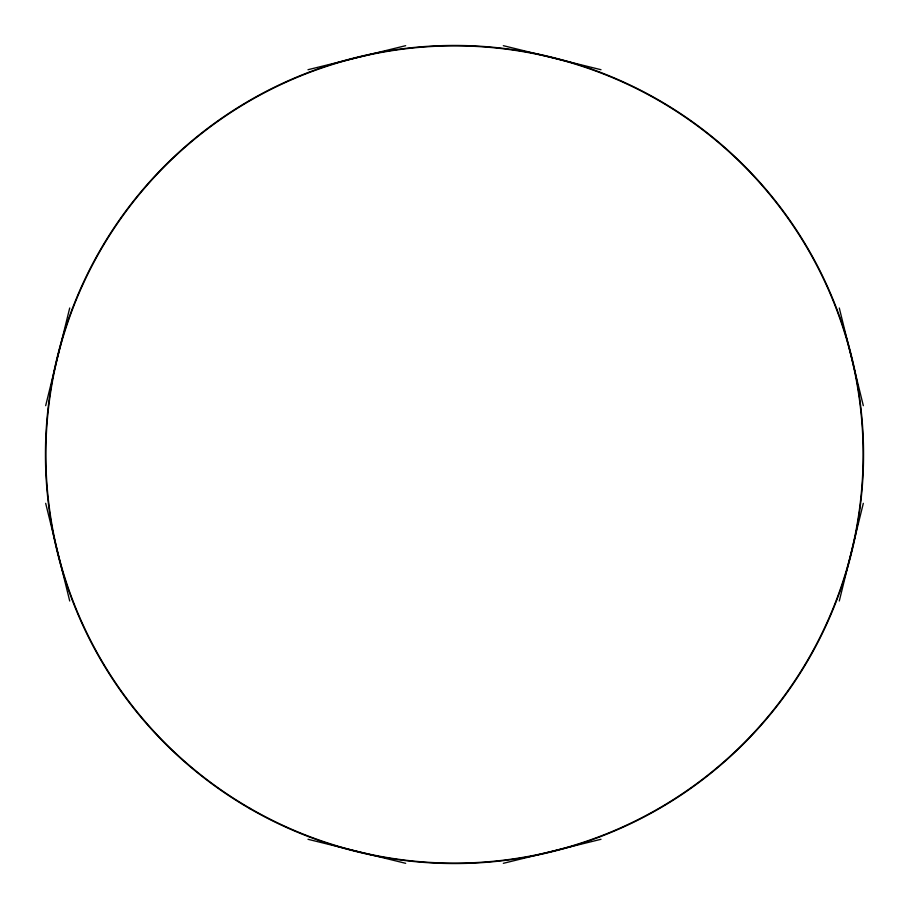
<?xml version="1.0" encoding="UTF-8"?>
<svg xmlns="http://www.w3.org/2000/svg" width="909" height="909" viewBox="0 0 909 909"><rect width="100%" height="100%" fill="white"/><g stroke="black" fill="none" stroke-linecap="round" stroke-linejoin="round"><path stroke-width="1.36" d="M45.677 405.664L69.72 307.992M839.28 601.008L863.323 503.336M307.992 69.72L405.664 45.677M503.336 863.323L601.008 839.28M503.336 45.677L601.008 69.72M307.992 839.28L405.664 863.323M839.28 307.992L863.323 405.664M45.677 503.336L69.72 601.008M249.975 808.749A409.05 409.05 0 0 0 863.55 454.5A409.05 409.05 0 0 0 249.975 100.251A409.05 409.05 0 0 0 249.975 808.749M250.18 808.396A408.641 408.641 0 0 0 863.141 454.5A408.641 408.641 0 0 0 250.18 100.604A408.641 408.641 0 0 0 250.18 808.396"/></g></svg>
